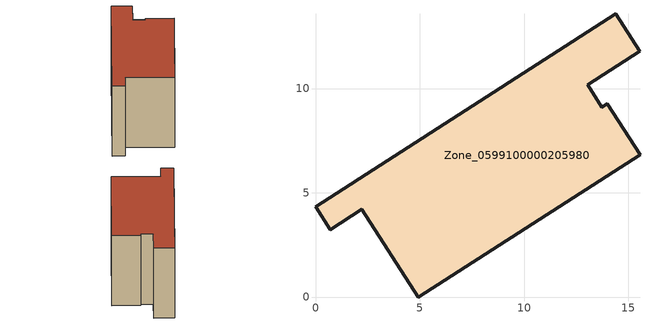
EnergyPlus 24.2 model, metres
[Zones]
Zone_0599100000205980
 floor ground (C_G): 2.21,4.21 0.71,3.24 0,4.33 14.4,13.58 15.55,11.79 13.05,10.18 13.74,9.11 13.99,9.27 15.56,6.82 4.92,0 z0.33
 wall outside (C_F): 14.4,13.58 0,4.33 0.71,3.24 2.21,4.21 4.92,0 15.56,6.82 13.99,9.27 13.74,9.11 13.05,10.18 15.55,11.79 14.4,13.58 z0.33:8.33
 roof outside (C_R): 13.05,10.18 15.55,11.79 14.4,13.58 0,4.33 0.71,3.24 2.21,4.21 4.92,0 15.56,6.82 13.99,9.27 13.74,9.11 z8.33
[BUILDING]
Pand.0599100000205980: North Axis=0; Terrain=City; Loads Convergence Tolerance Value=0.04; Temperature Convergence Tolerance Value=0.4; Solar Distribution=FullExterior; Maximum Number of Warmup Days=25; Minimum Number of Warmup Days=1
[Site:Location]
Rotterdam.The.Hague.AP_ZH_NLD Design_Conditions: Latitude=51.96; Longitude=4.45; Time Zone=1; Elevation=-4.5
[SITE:GROUNDTEMPERATURE:BUILDINGSURFACE]
18, 18, 18, 18, 18, 18, 18, 18, 18, 18, 18, 18
[MATERIAL] Thermal Absorptance=0.9; Solar Absorptance=0.7; Visible Absorptance=0.7
Name | Roughness | Thickness | Conductivity | Density | Specific Heat
G.TI.1992-2005 | MediumSmooth | 0.15 | 0.06 | 540 | 1210
F.TI.1992-2005 | Rough | 0.3 | 0.12 | 1920 | 840
R.TI.1992-2005 | MediumRough | 0.2 | 0.08 | 1500 | 1000
[CONSTRUCTION]
C_G: G.TI.1992-2005
C_F: F.TI.1992-2005
C_R: R.TI.1992-2005
[ZONE]
Zone_0599100000205980: Type=1; Multiplier=1; Ceiling Height=Autocalculate; Volume=Autocalculate; Floor Area=autocalculate; Part of Total Floor Area=Yes
[ZONEINFILTRATION:DESIGNFLOWRATE]
Infil_Zone_0599100000205980: Zone or ZoneList or Space or SpaceList=Zone_0599100000205980; Schedule=AlwaysOn; Design Flow Rate Calculation Method=Flow/Area; Flow Rate per Floor Area=0.0015; Constant Term Coefficient=1; Temperature Term Coefficient=0; Velocity Term Coefficient=0; Velocity Squared Term Coefficient=0
[HVACTEMPLATE:ZONE:IDEALLOADSAIRSYSTEM]
Zone_0599100000205980: Maximum Heating Supply Air Temperature=50; Minimum Cooling Supply Air Temperature=13; Maximum Heating Supply Air Humidity Ratio=0.0156; Minimum Cooling Supply Air Humidity Ratio=0.0077; Heating Limit=NoLimit; Cooling Limit=NoLimit; Dehumidification Control Type=ConstantSensibleHeatRatio; Cooling Sensible Heat Ratio=0.7; Dehumidification Setpoint=60; Humidification Control Type=None; Humidification Setpoint=30; Outdoor Air Method=None; Outdoor Air Flow Rate per Person=0.00944; Outdoor Air Flow Rate per Zone Floor Area=0; Outdoor Air Flow Rate per Zone=0; Demand Controlled Ventilation Type=None; Outdoor Air Economizer Type=NoEconomizer; Heat Recovery Type=None; Sensible Heat Recovery Effectiveness=0.7; Latent Heat Recovery Effectiveness=0.65
[ZONECONTROL:THERMOSTAT]
ThermostatControl_Zone_0599100000205980: Zone or ZoneList=Zone_0599100000205980; Control Type Schedule=DualSetpointControlType; Control 1=Thermostat_Zone_0599100000205980; Temperature Difference Between Cutout And Setpoint=0
[THERMOSTATSETPOINT:DUALSETPOINT]
Thermostat_Zone_0599100000205980: Heating Setpoint Temperature Schedule=HeatingSetpoint_Zone_0599100000205980; Cooling Setpoint Temperature Schedule=CoolingSetpoint_Zone_0599100000205980
[SCHEDULE:COMPACT]
HeatingSetpoint_Zone_0599100000205980: Through: 12/31, For: AllDays, Until: 24:00, 21
CoolingSetpoint_Zone_0599100000205980: Through: 12/31, For: AllDays, Until: 24:00, 24
DualSetpointControlType: Through: 12/31, For: AllDays, Until: 24:00, 4
AlwaysOn: Through: 12/31, For: AllDays, Until: 24:00, 1
